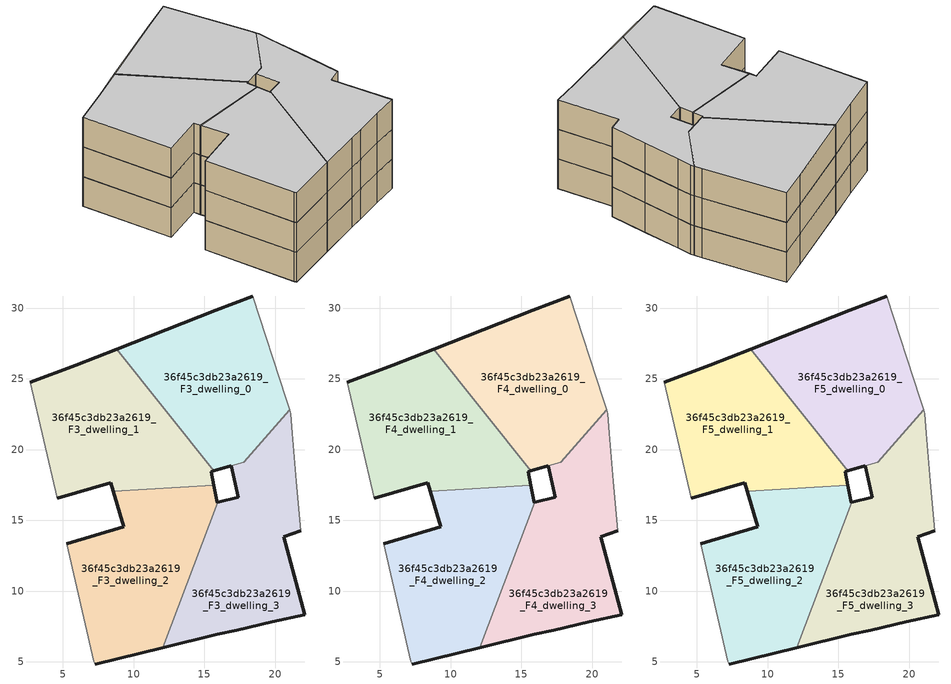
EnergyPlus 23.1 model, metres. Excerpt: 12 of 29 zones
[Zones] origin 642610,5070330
36f45c3db23a2619_F3_dwelling_0
 floor to 36f45c3db23a2619_F2_dwelling_0 (EU_floor_Construction): 17.78,19.11 21.02,22.83 20.8,23.56 18.4,30.86 15.8,29.86 8.8,27.11 15.66,18.5 z9
 wall outside (EU_wall_Construction): 16.89,18.85 15.66,18.5 / 8.8,27.11 15.8,29.86 18.4,30.86 z9:12
 wall adiabatic (EU_wall_Construction): 18.4,30.86 20.8,23.56 21.02,22.83 z9:12
 wall to 36f45c3db23a2619_F3_dwelling_3 (EU_wall_Construction): 21.02,22.83 17.78,19.11 16.9,18.85 z9:12
 wall to 36f45c3db23a2619_F3_dwelling_1 (EU_wall_Construction): 15.66,18.5 8.8,27.11 z9:12
36f45c3db23a2619_F3_dwelling_1
 floor to 36f45c3db23a2619_F2_dwelling_1 (EU_floor_Construction): 15.67,17.5 15.49,18.46 15.66,18.5 8.8,27.11 5.89,25.96 2.69,24.76 4.59,16.56 8.39,17.66 8.56,17.06 z9
 wall outside (EU_wall_Construction): 2.69,24.76 5.89,25.96 8.8,27.11 / 15.66,18.5 15.49,18.46 15.67,17.5 / 8.56,17.06 8.39,17.66 4.59,16.56 z9:12
 wall adiabatic (EU_wall_Construction): 4.59,16.56 2.69,24.76 z9:12
 wall to 36f45c3db23a2619_F3_dwelling_2 (EU_wall_Construction): 15.67,17.5 8.56,17.06 z9:12
36f45c3db23a2619_F3_dwelling_2
 floor to 36f45c3db23a2619_F2_dwelling_2 (EU_floor_Construction): 12.07,6.01 15.94,16.27 15.89,16.25 15.67,17.5 8.56,17.06 9.29,14.55 5.28,13.35 7.19,5.05 7.28,4.85 z9
 wall outside (EU_wall_Construction): 5.29,13.35 9.29,14.55 8.56,17.06 / 15.67,17.5 15.89,16.25 15.94,16.27 / 12.07,6.01 7.28,4.85 z9:12
 wall adiabatic (EU_wall_Construction): 7.28,4.85 7.19,5.05 5.29,13.35 z9:12
 wall to 36f45c3db23a2619_F3_dwelling_3 (EU_wall_Construction): 15.94,16.27 12.07,6.01 z9:12
36f45c3db23a2619_F3_dwelling_3
 floor to 36f45c3db23a2619_F2_dwelling_3 (EU_floor_Construction): 22.1,8.34 20.6,13.85 21.8,14.25 21.5,17.75 21.2,21.15 21.1,22.55 21.02,22.83 17.78,19.11 16.9,18.85 17.4,16.65 15.94,16.27 12.07,6.01 15.89,6.95 17.29,7.25 19.79,7.84 z9
 wall outside (EU_wall_Construction): 15.94,16.27 17.4,16.65 16.9,18.85 / 21.8,14.25 20.6,13.85 22.1,8.34 19.79,7.84 17.29,7.25 15.89,6.95 12.07,6.01 z9:12
 wall adiabatic (EU_wall_Construction): 21.02,22.83 21.1,22.55 21.2,21.15 21.5,17.75 21.8,14.25 z9:12
36f45c3db23a2619_F4_dwelling_0
 floor to 36f45c3db23a2619_F3_dwelling_0 (EU_floor_Construction): 17.78,19.11 21.02,22.83 20.8,23.56 18.4,30.86 15.8,29.86 8.8,27.11 15.66,18.5 z12
 wall outside (EU_wall_Construction): 16.89,18.85 15.66,18.5 / 8.8,27.11 15.8,29.86 18.4,30.86 z12:15
 wall adiabatic (EU_wall_Construction): 18.4,30.86 20.8,23.56 21.02,22.83 z12:15
 wall to 36f45c3db23a2619_F4_dwelling_3 (EU_wall_Construction): 21.02,22.83 17.78,19.11 16.9,18.85 z12:15
 wall to 36f45c3db23a2619_F4_dwelling_1 (EU_wall_Construction): 15.66,18.5 8.8,27.11 z12:15
36f45c3db23a2619_F4_dwelling_1
 floor to 36f45c3db23a2619_F3_dwelling_1 (EU_floor_Construction): 15.67,17.5 15.49,18.46 15.66,18.5 8.8,27.11 5.89,25.96 2.69,24.76 4.59,16.56 8.39,17.66 8.56,17.06 z12
 wall outside (EU_wall_Construction): 2.69,24.76 5.89,25.96 8.8,27.11 / 15.66,18.5 15.49,18.46 15.67,17.5 / 8.56,17.06 8.39,17.66 4.59,16.56 z12:15
 wall adiabatic (EU_wall_Construction): 4.59,16.56 2.69,24.76 z12:15
 wall to 36f45c3db23a2619_F4_dwelling_2 (EU_wall_Construction): 15.67,17.5 8.56,17.06 z12:15
36f45c3db23a2619_F4_dwelling_2
 floor to 36f45c3db23a2619_F3_dwelling_2 (EU_floor_Construction): 12.07,6.01 15.94,16.27 15.89,16.25 15.67,17.5 8.56,17.06 9.29,14.55 5.28,13.35 7.19,5.05 7.28,4.85 z12
 wall outside (EU_wall_Construction): 5.29,13.35 9.29,14.55 8.56,17.06 / 15.67,17.5 15.89,16.25 15.94,16.27 / 12.07,6.01 7.28,4.85 z12:15
 wall adiabatic (EU_wall_Construction): 7.28,4.85 7.19,5.05 5.29,13.35 z12:15
 wall to 36f45c3db23a2619_F4_dwelling_3 (EU_wall_Construction): 15.94,16.27 12.07,6.01 z12:15
36f45c3db23a2619_F4_dwelling_3
 floor to 36f45c3db23a2619_F3_dwelling_3 (EU_floor_Construction): 22.1,8.34 20.6,13.85 21.8,14.25 21.5,17.75 21.2,21.15 21.1,22.55 21.02,22.83 17.78,19.11 16.9,18.85 17.4,16.65 15.94,16.27 12.07,6.01 15.89,6.95 17.29,7.25 19.79,7.84 z12
 wall outside (EU_wall_Construction): 15.94,16.27 17.4,16.65 16.9,18.85 / 21.8,14.25 20.6,13.85 22.1,8.34 19.79,7.84 17.29,7.25 15.89,6.95 12.07,6.01 z12:15
 wall adiabatic (EU_wall_Construction): 21.02,22.83 21.1,22.55 21.2,21.15 21.5,17.75 21.8,14.25 z12:15
36f45c3db23a2619_F5_dwelling_0
 floor to 36f45c3db23a2619_F4_dwelling_0 (EU_floor_Construction): 17.78,19.11 21.02,22.83 20.8,23.56 18.4,30.86 15.8,29.86 8.8,27.11 15.66,18.5 z15
 wall outside (EU_wall_Construction): 16.89,18.85 15.66,18.5 / 8.8,27.11 15.8,29.86 18.4,30.86 z15:18
 wall adiabatic (EU_wall_Construction): 18.4,30.86 20.8,23.56 21.02,22.83 z15:18
 wall to 36f45c3db23a2619_F5_dwelling_3 (EU_wall_Construction): 21.02,22.83 17.78,19.11 16.9,18.85 z15:18
 wall to 36f45c3db23a2619_F5_dwelling_1 (EU_wall_Construction): 15.66,18.5 8.8,27.11 z15:18
 ceiling to 36f45c3db23a2619_F6_dwelling_0 (EU_floor_Construction): 18.4,30.86 20.8,23.56 21.02,22.83 17.78,19.11 15.66,18.5 8.8,27.11 15.8,29.86 z18
36f45c3db23a2619_F5_dwelling_1
 floor to 36f45c3db23a2619_F4_dwelling_1 (EU_floor_Construction): 15.67,17.5 15.49,18.46 15.66,18.5 8.8,27.11 5.89,25.96 2.69,24.76 4.59,16.56 8.39,17.66 8.56,17.06 z15
 wall outside (EU_wall_Construction): 2.69,24.76 5.89,25.96 8.8,27.11 / 15.66,18.5 15.49,18.46 15.67,17.5 / 8.56,17.06 8.39,17.66 4.59,16.56 z15:18
 wall adiabatic (EU_wall_Construction): 4.59,16.56 2.69,24.76 z15:18
 wall to 36f45c3db23a2619_F5_dwelling_2 (EU_wall_Construction): 15.67,17.5 8.56,17.06 z15:18
 ceiling to 36f45c3db23a2619_F6_dwelling_1 (EU_floor_Construction): 8.8,27.11 15.66,18.5 15.49,18.46 15.67,17.5 8.56,17.06 8.39,17.66 4.59,16.56 2.69,24.76 5.89,25.96 z18
36f45c3db23a2619_F5_dwelling_2
 floor to 36f45c3db23a2619_F4_dwelling_2 (EU_floor_Construction): 12.07,6.01 15.94,16.27 15.89,16.25 15.67,17.5 8.56,17.06 9.29,14.55 5.28,13.35 7.19,5.05 7.28,4.85 z15
 wall outside (EU_wall_Construction): 5.29,13.35 9.29,14.55 8.56,17.06 / 15.67,17.5 15.89,16.25 15.94,16.27 / 12.07,6.01 7.28,4.85 z15:18
 wall adiabatic (EU_wall_Construction): 7.28,4.85 7.19,5.05 5.29,13.35 z15:18
 wall to 36f45c3db23a2619_F5_dwelling_3 (EU_wall_Construction): 15.94,16.27 12.07,6.01 z15:18
 ceiling to 36f45c3db23a2619_F6_dwelling_2 (EU_floor_Construction): 15.67,17.5 15.89,16.25 15.94,16.27 12.07,6.01 7.28,4.85 7.19,5.05 5.28,13.35 9.29,14.55 8.56,17.06 z18
36f45c3db23a2619_F5_dwelling_3
 floor to 36f45c3db23a2619_F4_dwelling_3 (EU_floor_Construction): 22.1,8.34 20.6,13.85 21.8,14.25 21.5,17.75 21.2,21.15 21.1,22.55 21.02,22.83 17.78,19.11 16.9,18.85 17.4,16.65 15.94,16.27 12.07,6.01 15.89,6.95 17.29,7.25 19.79,7.84 z15
 wall outside (EU_wall_Construction): 15.94,16.27 17.4,16.65 16.9,18.85 / 21.8,14.25 20.6,13.85 22.1,8.34 19.79,7.84 17.29,7.25 15.89,6.95 12.07,6.01 z15:18
 wall adiabatic (EU_wall_Construction): 21.02,22.83 21.1,22.55 21.2,21.15 21.5,17.75 21.8,14.25 z15:18
 ceiling to 36f45c3db23a2619_F6_dwelling_3 (EU_floor_Construction): 21.1,22.55 21.2,21.15 21.5,17.75 21.8,14.25 20.6,13.85 22.1,8.34 19.79,7.84 17.29,7.25 15.89,6.95 12.07,6.01 15.94,16.27 17.4,16.65 16.9,18.85 17.78,19.11 21.02,22.83 z18
[Building]
EU S2 Campaign: North Axis=0; Terrain=City; Solar Distribution=FullExterior
[Site:Location]
Lyon-Bron: Latitude=45.75; Longitude=5; Time Zone=1; Elevation=198
[SizingPeriod:WeatherFileDays]
AnnualSizingPeriod: Begin Month=1; Begin Day of Month=1; End Month=12; End Day of Month=31; Day of Week for Start Day=Monday; Use Weather File Daylight Saving Period=No; Use Weather File Rain and Snow Indicators=No
[MATERIAL]
EU_InternalMass_Material: Roughness=MediumRough; Thickness=0.1; Conductivity=1; Density=1800; Specific Heat=900; Thermal Absorptance=0.9; Solar Absorptance=0.7; Visible Absorptance=0.7
[MATERIAL:NOMASS] Roughness=MediumRough; Thermal Absorptance=0.9; Solar Absorptance=0.7; Visible Absorptance=0.7
Name | Thermal Resistance
EU_wall_NoMass | 0.776494
EU_floor_NoMass | 0.421597
[CONSTRUCTION]
EU_wall_Construction: EU_wall_NoMass
EU_floor_Construction: EU_floor_NoMass
EU_InternalMass_Construction: EU_InternalMass_Material
[ZONE] Type=1; Multiplier=1; Ceiling Height=autocalculate; Floor Area=autocalculate; Part of Total Floor Area=Yes
Name | Volume
36f45c3db23a2619_F3_dwelling_0; 36f45c3db23a2619_F4_dwelling_0; 36f45c3db23a2619_F5_dwelling_0 | 253.443
36f45c3db23a2619_F3_dwelling_1; 36f45c3db23a2619_F4_dwelling_1; 36f45c3db23a2619_F5_dwelling_1 | 254.771
36f45c3db23a2619_F3_dwelling_2; 36f45c3db23a2619_F4_dwelling_2; 36f45c3db23a2619_F5_dwelling_2 | 253.887
36f45c3db23a2619_F3_dwelling_3; 36f45c3db23a2619_F4_dwelling_3; 36f45c3db23a2619_F5_dwelling_3 | 255.179
[INTERNALMASS] Construction=EU_InternalMass_Construction
Name | Zone or ZoneList | Surface Area
36f45c3db23a2619_F3_dwelling_0_EU_InternalMass | 36f45c3db23a2619_F3_dwelling_0 | 84.4841
36f45c3db23a2619_F3_dwelling_1_EU_InternalMass | 36f45c3db23a2619_F3_dwelling_1 | 84.9235
36f45c3db23a2619_F3_dwelling_2_EU_InternalMass | 36f45c3db23a2619_F3_dwelling_2 | 84.6292
36f45c3db23a2619_F3_dwelling_3_EU_InternalMass | 36f45c3db23a2619_F3_dwelling_3 | 85.0601
36f45c3db23a2619_F4_dwelling_0_EU_InternalMass | 36f45c3db23a2619_F4_dwelling_0 | 84.4841
36f45c3db23a2619_F4_dwelling_1_EU_InternalMass | 36f45c3db23a2619_F4_dwelling_1 | 84.9235
36f45c3db23a2619_F4_dwelling_2_EU_InternalMass | 36f45c3db23a2619_F4_dwelling_2 | 84.6292
36f45c3db23a2619_F4_dwelling_3_EU_InternalMass | 36f45c3db23a2619_F4_dwelling_3 | 85.0601
36f45c3db23a2619_F5_dwelling_0_EU_InternalMass | 36f45c3db23a2619_F5_dwelling_0 | 84.4841
36f45c3db23a2619_F5_dwelling_1_EU_InternalMass | 36f45c3db23a2619_F5_dwelling_1 | 84.9235
36f45c3db23a2619_F5_dwelling_2_EU_InternalMass | 36f45c3db23a2619_F5_dwelling_2 | 84.6292
36f45c3db23a2619_F5_dwelling_3_EU_InternalMass | 36f45c3db23a2619_F5_dwelling_3 | 85.0601
[OTHEREQUIPMENT] Fuel Type=Electricity; Design Level Calculation Method=Watts/Area; Power per Zone Floor Area=1; Fraction Latent=0; Fraction Radiant=0; Fraction Lost=0; Carbon Dioxide Generation Rate=0; EndUse Subcategory=EU_Step8_InternalGains
Name | Zone or ZoneList or Space or SpaceList | Schedule
EU_Step8_InternalGain_36f45c3db23a2619_F3_dwelling_0_f000 | 36f45c3db23a2619_F3_dwelling_0 | EU_Step8_GainSchedule_36f45c3db23a2619_F3_dwelling_0_f000
EU_Step8_InternalGain_36f45c3db23a2619_F3_dwelling_1_f000 | 36f45c3db23a2619_F3_dwelling_1 | EU_Step8_GainSchedule_36f45c3db23a2619_F3_dwelling_1_f000
EU_Step8_InternalGain_36f45c3db23a2619_F3_dwelling_2_f000 | 36f45c3db23a2619_F3_dwelling_2 | EU_Step8_GainSchedule_36f45c3db23a2619_F3_dwelling_2_f000
EU_Step8_InternalGain_36f45c3db23a2619_F3_dwelling_3_f000 | 36f45c3db23a2619_F3_dwelling_3 | EU_Step8_GainSchedule_36f45c3db23a2619_F3_dwelling_3_f000
EU_Step8_InternalGain_36f45c3db23a2619_F4_dwelling_0_f000 | 36f45c3db23a2619_F4_dwelling_0 | EU_Step8_GainSchedule_36f45c3db23a2619_F4_dwelling_0_f000
EU_Step8_InternalGain_36f45c3db23a2619_F4_dwelling_1_f000 | 36f45c3db23a2619_F4_dwelling_1 | EU_Step8_GainSchedule_36f45c3db23a2619_F4_dwelling_1_f000
EU_Step8_InternalGain_36f45c3db23a2619_F4_dwelling_2_f000 | 36f45c3db23a2619_F4_dwelling_2 | EU_Step8_GainSchedule_36f45c3db23a2619_F4_dwelling_2_f000
EU_Step8_InternalGain_36f45c3db23a2619_F4_dwelling_3_f000 | 36f45c3db23a2619_F4_dwelling_3 | EU_Step8_GainSchedule_36f45c3db23a2619_F4_dwelling_3_f000
EU_Step8_InternalGain_36f45c3db23a2619_F5_dwelling_0_f000 | 36f45c3db23a2619_F5_dwelling_0 | EU_Step8_GainSchedule_36f45c3db23a2619_F5_dwelling_0_f000
EU_Step8_InternalGain_36f45c3db23a2619_F5_dwelling_1_f000 | 36f45c3db23a2619_F5_dwelling_1 | EU_Step8_GainSchedule_36f45c3db23a2619_F5_dwelling_1_f000
EU_Step8_InternalGain_36f45c3db23a2619_F5_dwelling_2_f000 | 36f45c3db23a2619_F5_dwelling_2 | EU_Step8_GainSchedule_36f45c3db23a2619_F5_dwelling_2_f000
EU_Step8_InternalGain_36f45c3db23a2619_F5_dwelling_3_f000 | 36f45c3db23a2619_F5_dwelling_3 | EU_Step8_GainSchedule_36f45c3db23a2619_F5_dwelling_3_f000
[ZONEVENTILATION:DESIGNFLOWRATE] Schedule=EU_AlwaysOn; Design Flow Rate Calculation Method=AirChanges/Hour; Air Changes per Hour=0.693814; Ventilation Type=Natural; Fan Pressure Rise=0; Fan Total Efficiency=1; Constant Term Coefficient=1; Temperature Term Coefficient=0; Velocity Term Coefficient=0; Velocity Squared Term Coefficient=0; Minimum Indoor Temperature=-100; Maximum Indoor Temperature=100; Delta Temperature=-100; Minimum Outdoor Temperature=-100; Maximum Outdoor Temperature=100; Maximum Wind Speed=40
Name | Zone or ZoneList or Space or SpaceList
EU_ConstantAir_36f45c3db23a2619_F3_dwelling_0 | 36f45c3db23a2619_F3_dwelling_0
EU_ConstantAir_36f45c3db23a2619_F3_dwelling_1 | 36f45c3db23a2619_F3_dwelling_1
EU_ConstantAir_36f45c3db23a2619_F3_dwelling_2 | 36f45c3db23a2619_F3_dwelling_2
EU_ConstantAir_36f45c3db23a2619_F3_dwelling_3 | 36f45c3db23a2619_F3_dwelling_3
EU_ConstantAir_36f45c3db23a2619_F4_dwelling_0 | 36f45c3db23a2619_F4_dwelling_0
EU_ConstantAir_36f45c3db23a2619_F4_dwelling_1 | 36f45c3db23a2619_F4_dwelling_1
EU_ConstantAir_36f45c3db23a2619_F4_dwelling_2 | 36f45c3db23a2619_F4_dwelling_2
EU_ConstantAir_36f45c3db23a2619_F4_dwelling_3 | 36f45c3db23a2619_F4_dwelling_3
EU_ConstantAir_36f45c3db23a2619_F5_dwelling_0 | 36f45c3db23a2619_F5_dwelling_0
EU_ConstantAir_36f45c3db23a2619_F5_dwelling_1 | 36f45c3db23a2619_F5_dwelling_1
EU_ConstantAir_36f45c3db23a2619_F5_dwelling_2 | 36f45c3db23a2619_F5_dwelling_2
EU_ConstantAir_36f45c3db23a2619_F5_dwelling_3 | 36f45c3db23a2619_F5_dwelling_3
[HVACTEMPLATE:ZONE:IDEALLOADSAIRSYSTEM] System Availability Schedule=EU_AlwaysOn; Maximum Heating Supply Air Temperature=50; Minimum Cooling Supply Air Temperature=13; Maximum Heating Supply Air Humidity Ratio=0.0156; Minimum Cooling Supply Air Humidity Ratio=0.0077; Heating Limit=NoLimit; Cooling Limit=NoLimit; Heating Availability Schedule=EU_AlwaysOn; Cooling Availability Schedule=EU_CoolingOff; Dehumidification Control Type=ConstantSensibleHeatRatio; Cooling Sensible Heat Ratio=0.7; Dehumidification Setpoint=60; Humidification Control Type=None; Humidification Setpoint=30; Outdoor Air Method=None; Outdoor Air Flow Rate per Person=0.00944; Outdoor Air Flow Rate per Zone Floor Area=0; Outdoor Air Flow Rate per Zone=0; Demand Controlled Ventilation Type=None; Outdoor Air Economizer Type=NoEconomizer; Heat Recovery Type=None; Sensible Heat Recovery Effectiveness=0.7; Latent Heat Recovery Effectiveness=0.65
Name | Template Thermostat
36f45c3db23a2619_F3_dwelling_0 | EU_HeatOnly_36f45c3db23a2619_F3_dwelling_0
36f45c3db23a2619_F3_dwelling_1 | EU_HeatOnly_36f45c3db23a2619_F3_dwelling_1
36f45c3db23a2619_F3_dwelling_2 | EU_HeatOnly_36f45c3db23a2619_F3_dwelling_2
36f45c3db23a2619_F3_dwelling_3 | EU_HeatOnly_36f45c3db23a2619_F3_dwelling_3
36f45c3db23a2619_F4_dwelling_0 | EU_HeatOnly_36f45c3db23a2619_F4_dwelling_0
36f45c3db23a2619_F4_dwelling_1 | EU_HeatOnly_36f45c3db23a2619_F4_dwelling_1
36f45c3db23a2619_F4_dwelling_2 | EU_HeatOnly_36f45c3db23a2619_F4_dwelling_2
36f45c3db23a2619_F4_dwelling_3 | EU_HeatOnly_36f45c3db23a2619_F4_dwelling_3
36f45c3db23a2619_F5_dwelling_0 | EU_HeatOnly_36f45c3db23a2619_F5_dwelling_0
36f45c3db23a2619_F5_dwelling_1 | EU_HeatOnly_36f45c3db23a2619_F5_dwelling_1
36f45c3db23a2619_F5_dwelling_2 | EU_HeatOnly_36f45c3db23a2619_F5_dwelling_2
36f45c3db23a2619_F5_dwelling_3 | EU_HeatOnly_36f45c3db23a2619_F5_dwelling_3
[SIZING:ZONE] Zone Cooling Design Supply Air Temperature Input Method=SupplyAirTemperature; Zone Cooling Design Supply Air Temperature=13; Zone Heating Design Supply Air Temperature Input Method=SupplyAirTemperature; Zone Heating Design Supply Air Temperature=50; Zone Cooling Design Supply Air Humidity Ratio=0.008; Zone Heating Design Supply Air Humidity Ratio=0.008; Cooling Design Air Flow Method=DesignDay; Cooling Design Air Flow Rate=0; Cooling Minimum Air Flow per Zone Floor Area=0.000762; Cooling Minimum Air Flow=0; Cooling Minimum Air Flow Fraction=0.2; Heating Design Air Flow Method=DesignDay; Heating Design Air Flow Rate=0; Heating Maximum Air Flow per Zone Floor Area=0.002032; Heating Maximum Air Flow=0.141576; Heating Maximum Air Flow Fraction=0.3; Account for Dedicated Outdoor Air System=No; Dedicated Outdoor Air System Control Strategy=NeutralSupplyAir; Dedicated Outdoor Air Low Setpoint Temperature for Design=autosize; Dedicated Outdoor Air High Setpoint Temperature for Design=autosize; Zone Load Sizing Method=Sensible Load Only No Latent Load; Zone Latent Cooling Design Supply Air Humidity Ratio Input Method=HumidityRatioDifference; Zone Cooling Design Supply Air Humidity Ratio Difference=0.005; Zone Latent Heating Design Supply Air Humidity Ratio Input Method=HumidityRatioDifference; Zone Humidification Design Supply Air Humidity Ratio Difference=0.005
36f45c3db23a2619_F3_dwelling_0; 36f45c3db23a2619_F3_dwelling_1; 36f45c3db23a2619_F3_dwelling_2; 36f45c3db23a2619_F3_dwelling_3; 36f45c3db23a2619_F4_dwelling_0; 36f45c3db23a2619_F4_dwelling_1; 36f45c3db23a2619_F4_dwelling_2; 36f45c3db23a2619_F4_dwelling_3; 36f45c3db23a2619_F5_dwelling_0; 36f45c3db23a2619_F5_dwelling_1; 36f45c3db23a2619_F5_dwelling_2; 36f45c3db23a2619_F5_dwelling_3
[SCHEDULE:CONSTANT]
Name | Hourly Value
EU_AlwaysOn | 1
EU_CoolingOff | 0
[SCHEDULE:FILE] Column Number=1; Rows to Skip at Top=0; Number of Hours of Data=8760; Column Separator=Comma; Interpolate to Timestep=No; Minutes per Item=60; Adjust Schedule for Daylight Savings=Yes
Name | File
EU_Step8_GainSchedule_36f45c3db23a2619_F3_dwelling_0_f000 | ../../schedules/36f45c3db23a2619/36f45c3db23a2619_F3_dwelling_0_f000_gain.csv
EU_Step8_GainSchedule_36f45c3db23a2619_F3_dwelling_1_f000 | ../../schedules/36f45c3db23a2619/36f45c3db23a2619_F3_dwelling_1_f000_gain.csv
EU_Step8_GainSchedule_36f45c3db23a2619_F3_dwelling_2_f000 | ../../schedules/36f45c3db23a2619/36f45c3db23a2619_F3_dwelling_2_f000_gain.csv
EU_Step8_GainSchedule_36f45c3db23a2619_F3_dwelling_3_f000 | ../../schedules/36f45c3db23a2619/36f45c3db23a2619_F3_dwelling_3_f000_gain.csv
EU_Step8_GainSchedule_36f45c3db23a2619_F4_dwelling_0_f000 | ../../schedules/36f45c3db23a2619/36f45c3db23a2619_F4_dwelling_0_f000_gain.csv
EU_Step8_GainSchedule_36f45c3db23a2619_F4_dwelling_1_f000 | ../../schedules/36f45c3db23a2619/36f45c3db23a2619_F4_dwelling_1_f000_gain.csv
EU_Step8_GainSchedule_36f45c3db23a2619_F4_dwelling_2_f000 | ../../schedules/36f45c3db23a2619/36f45c3db23a2619_F4_dwelling_2_f000_gain.csv
EU_Step8_GainSchedule_36f45c3db23a2619_F4_dwelling_3_f000 | ../../schedules/36f45c3db23a2619/36f45c3db23a2619_F4_dwelling_3_f000_gain.csv
EU_Step8_GainSchedule_36f45c3db23a2619_F5_dwelling_0_f000 | ../../schedules/36f45c3db23a2619/36f45c3db23a2619_F5_dwelling_0_f000_gain.csv
EU_Step8_GainSchedule_36f45c3db23a2619_F5_dwelling_1_f000 | ../../schedules/36f45c3db23a2619/36f45c3db23a2619_F5_dwelling_1_f000_gain.csv
EU_Step8_GainSchedule_36f45c3db23a2619_F5_dwelling_2_f000 | ../../schedules/36f45c3db23a2619/36f45c3db23a2619_F5_dwelling_2_f000_gain.csv
EU_Step8_GainSchedule_36f45c3db23a2619_F5_dwelling_3_f000 | ../../schedules/36f45c3db23a2619/36f45c3db23a2619_F5_dwelling_3_f000_gain.csv
